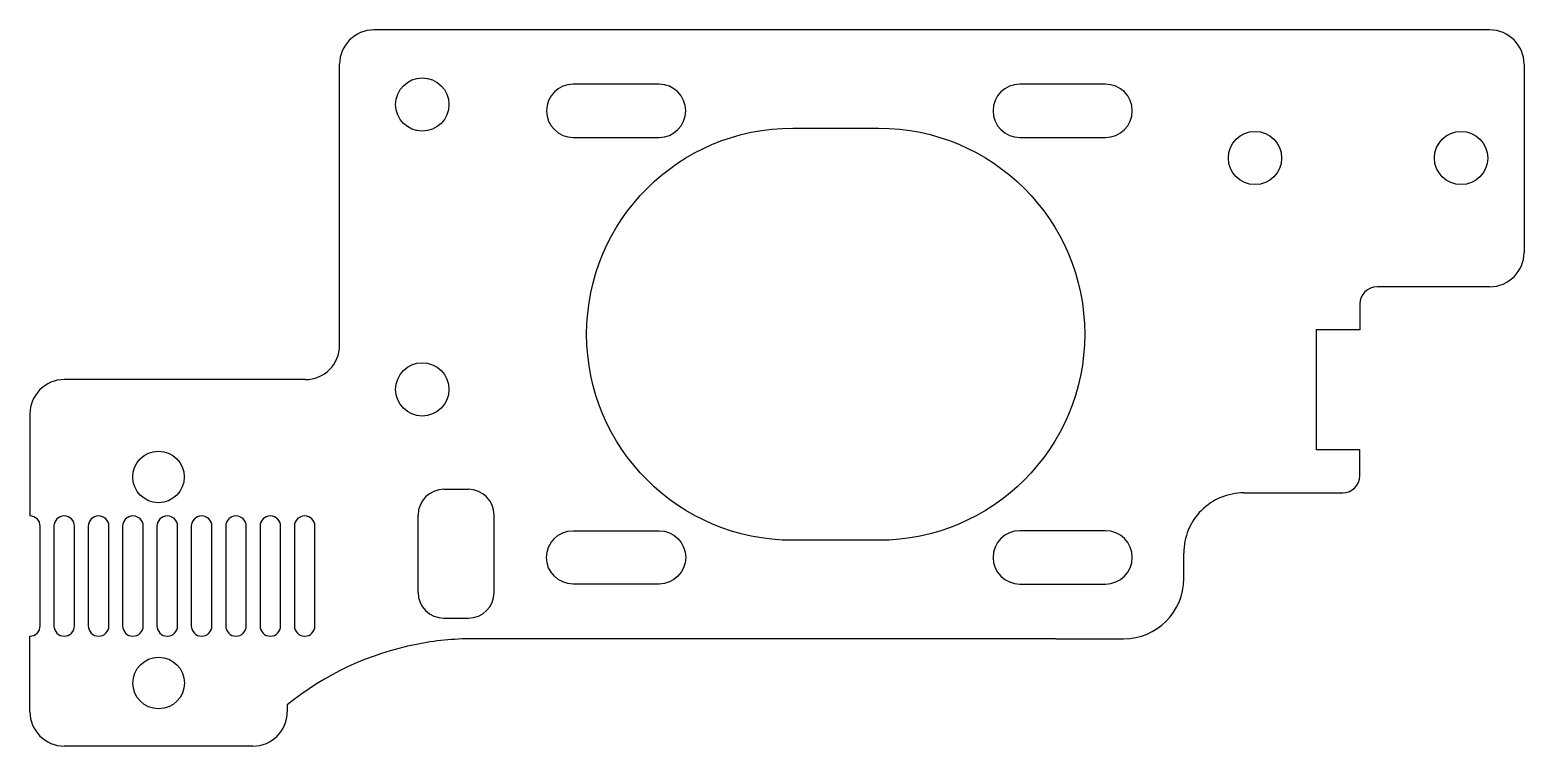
# Model space of a CAD drawing. Header units: millimetres. Extents: x -155 to -68, y 111.2 to 152.9.
import ezdxf

# ---------------------------------------------------------------- set-up
doc = ezdxf.new("R2010")
doc.units = ezdxf.units.MM
doc.layers.get('0').update_dxf_attribs({"linetype": 'CONTINUOUS'})

msp = doc.modelspace()

# ---------------------------------------------------------------- linework, layer by layer
for p, q in [((-70.03, 152.859), (-134.999, 152.859)), ((-136.999, 134.5), (-136.999, 150.859)), ((-68.03, 150.859), (-68.03, 139.903)), ((-70.03, 137.903), (-76.594, 137.903)), ((-77.594, 136.903), (-77.594, 135.403)), ((-77.594, 135.403), (-80.134, 135.403)), ((-80.134, 135.403), (-80.134, 128.403)), ((-138.999, 132.5), (-153.03, 132.5)), ((-155.03, 130.5), (-155.03, 124.559)), ((-77.594, 128.403), (-80.134, 128.403)), ((-77.594, 126.903), (-77.594, 128.403)), ((-130.926, 126.111), (-129.5, 126.111)), ((-84.348, 125.903), (-78.594, 125.903)), ((-132.426, 120.111), (-132.426, 124.611)), ((-128, 120.111), (-128, 124.611)), ((-154.43, 118.159), (-154.43, 123.959)), ((-87.847, 120.911), (-87.848, 122.403)), ((-130.926, 118.611), (-129.5, 118.611)), ((-155.03, 113.16), (-155.03, 117.559)), ((-95.293, 117.411), (-129.268, 117.411)), ((-95.293, 117.411), (-91.347, 117.411)), ((-140.041, 113.57), (-140.041, 113.16)), ((-142.041, 111.16), (-153.03, 111.16))]:
    msp.add_line(p, q)
for points in [[(-123.397, 146.598), (-118.397, 146.598, 1), (-118.397, 149.698), (-123.397, 149.698, 1)], [(-92.397, 146.598, 1), (-92.397, 149.698), (-97.397, 149.698, 1), (-97.397, 146.598)], [(-110.613, 123.143, -1), (-110.613, 147.143), (-105.613, 147.143, -1), (-105.613, 123.143)], [(-152.43, 118.159), (-152.43, 123.959, 1), (-153.63, 123.959), (-153.63, 118.159, 1)], [(-150.43, 118.159), (-150.43, 123.959, 1), (-151.63, 123.959), (-151.63, 118.159, 1)], [(-148.43, 118.159), (-148.43, 123.959, 1), (-149.63, 123.959), (-149.63, 118.159, 1)], [(-146.43, 118.159), (-146.43, 123.959, 1), (-147.63, 123.959), (-147.63, 118.159, 1)], [(-144.43, 118.159), (-144.43, 123.959, 1), (-145.63, 123.959), (-145.63, 118.159, 1)], [(-142.43, 118.159), (-142.43, 123.959, 1), (-143.63, 123.959), (-143.63, 118.159, 1)], [(-140.43, 118.159), (-140.43, 123.959, 1), (-141.63, 123.959), (-141.63, 118.159, 1)], [(-138.43, 118.159), (-138.43, 123.959, 1), (-139.63, 123.959), (-139.63, 118.159, 1)], [(-118.397, 120.598), (-123.397, 120.598, -1), (-123.397, 123.698), (-118.397, 123.698, -1)], [(-97.397, 120.598), (-92.397, 120.598, 1), (-92.397, 123.698), (-97.397, 123.698, 1)]]:
    msp.add_lwpolyline(points, format="xyb", close=True)
for centre, radius in [((-132.184, 148.514), 1.55), ((-83.7, 145.4), 1.55), ((-71.7, 145.4), 1.55), ((-132.184, 131.928), 1.55), ((-147.541, 126.83), 1.5), ((-147.53, 114.831), 1.5)]:
    msp.add_circle(centre, radius)
for centre, radius, start, end in [((-134.999, 150.859), 2, 90, 180), ((-70.03, 150.859), 2, 0, 90), ((-70.03, 139.903), 2, -90, 0), ((-76.594, 136.903), 1, 90, 180), ((-138.999, 134.5), 2, -90, 0), ((-153.03, 130.5), 2, 90, 180), ((-78.594, 126.903), 1, -90, 0), ((-130.926, 124.611), 1.5, 90, 180), ((-129.5, 124.611), 1.5, 0, 90), ((-84.348, 122.403), 3.5, 90, 180.0041), ((-155.03, 123.959), 0.6, 0, 90), ((-130.926, 120.111), 1.5, 180, 270), ((-129.5, 120.111), 1.5, -90, 0), ((-91.347, 120.911), 3.5, -90, 0), ((-155.03, 118.159), 0.6, -90, 0), ((-129.189, 100.161), 17.25, 101.15174, 128.98447), ((-129.189, 100.161), 17.25, 90.26138, 101.15174), ((-153.03, 113.16), 2, 180, 270), ((-142.041, 113.16), 2, -90, 0)]:
    msp.add_arc(centre, radius, start, end)

doc.saveas('drawing.dxf')
